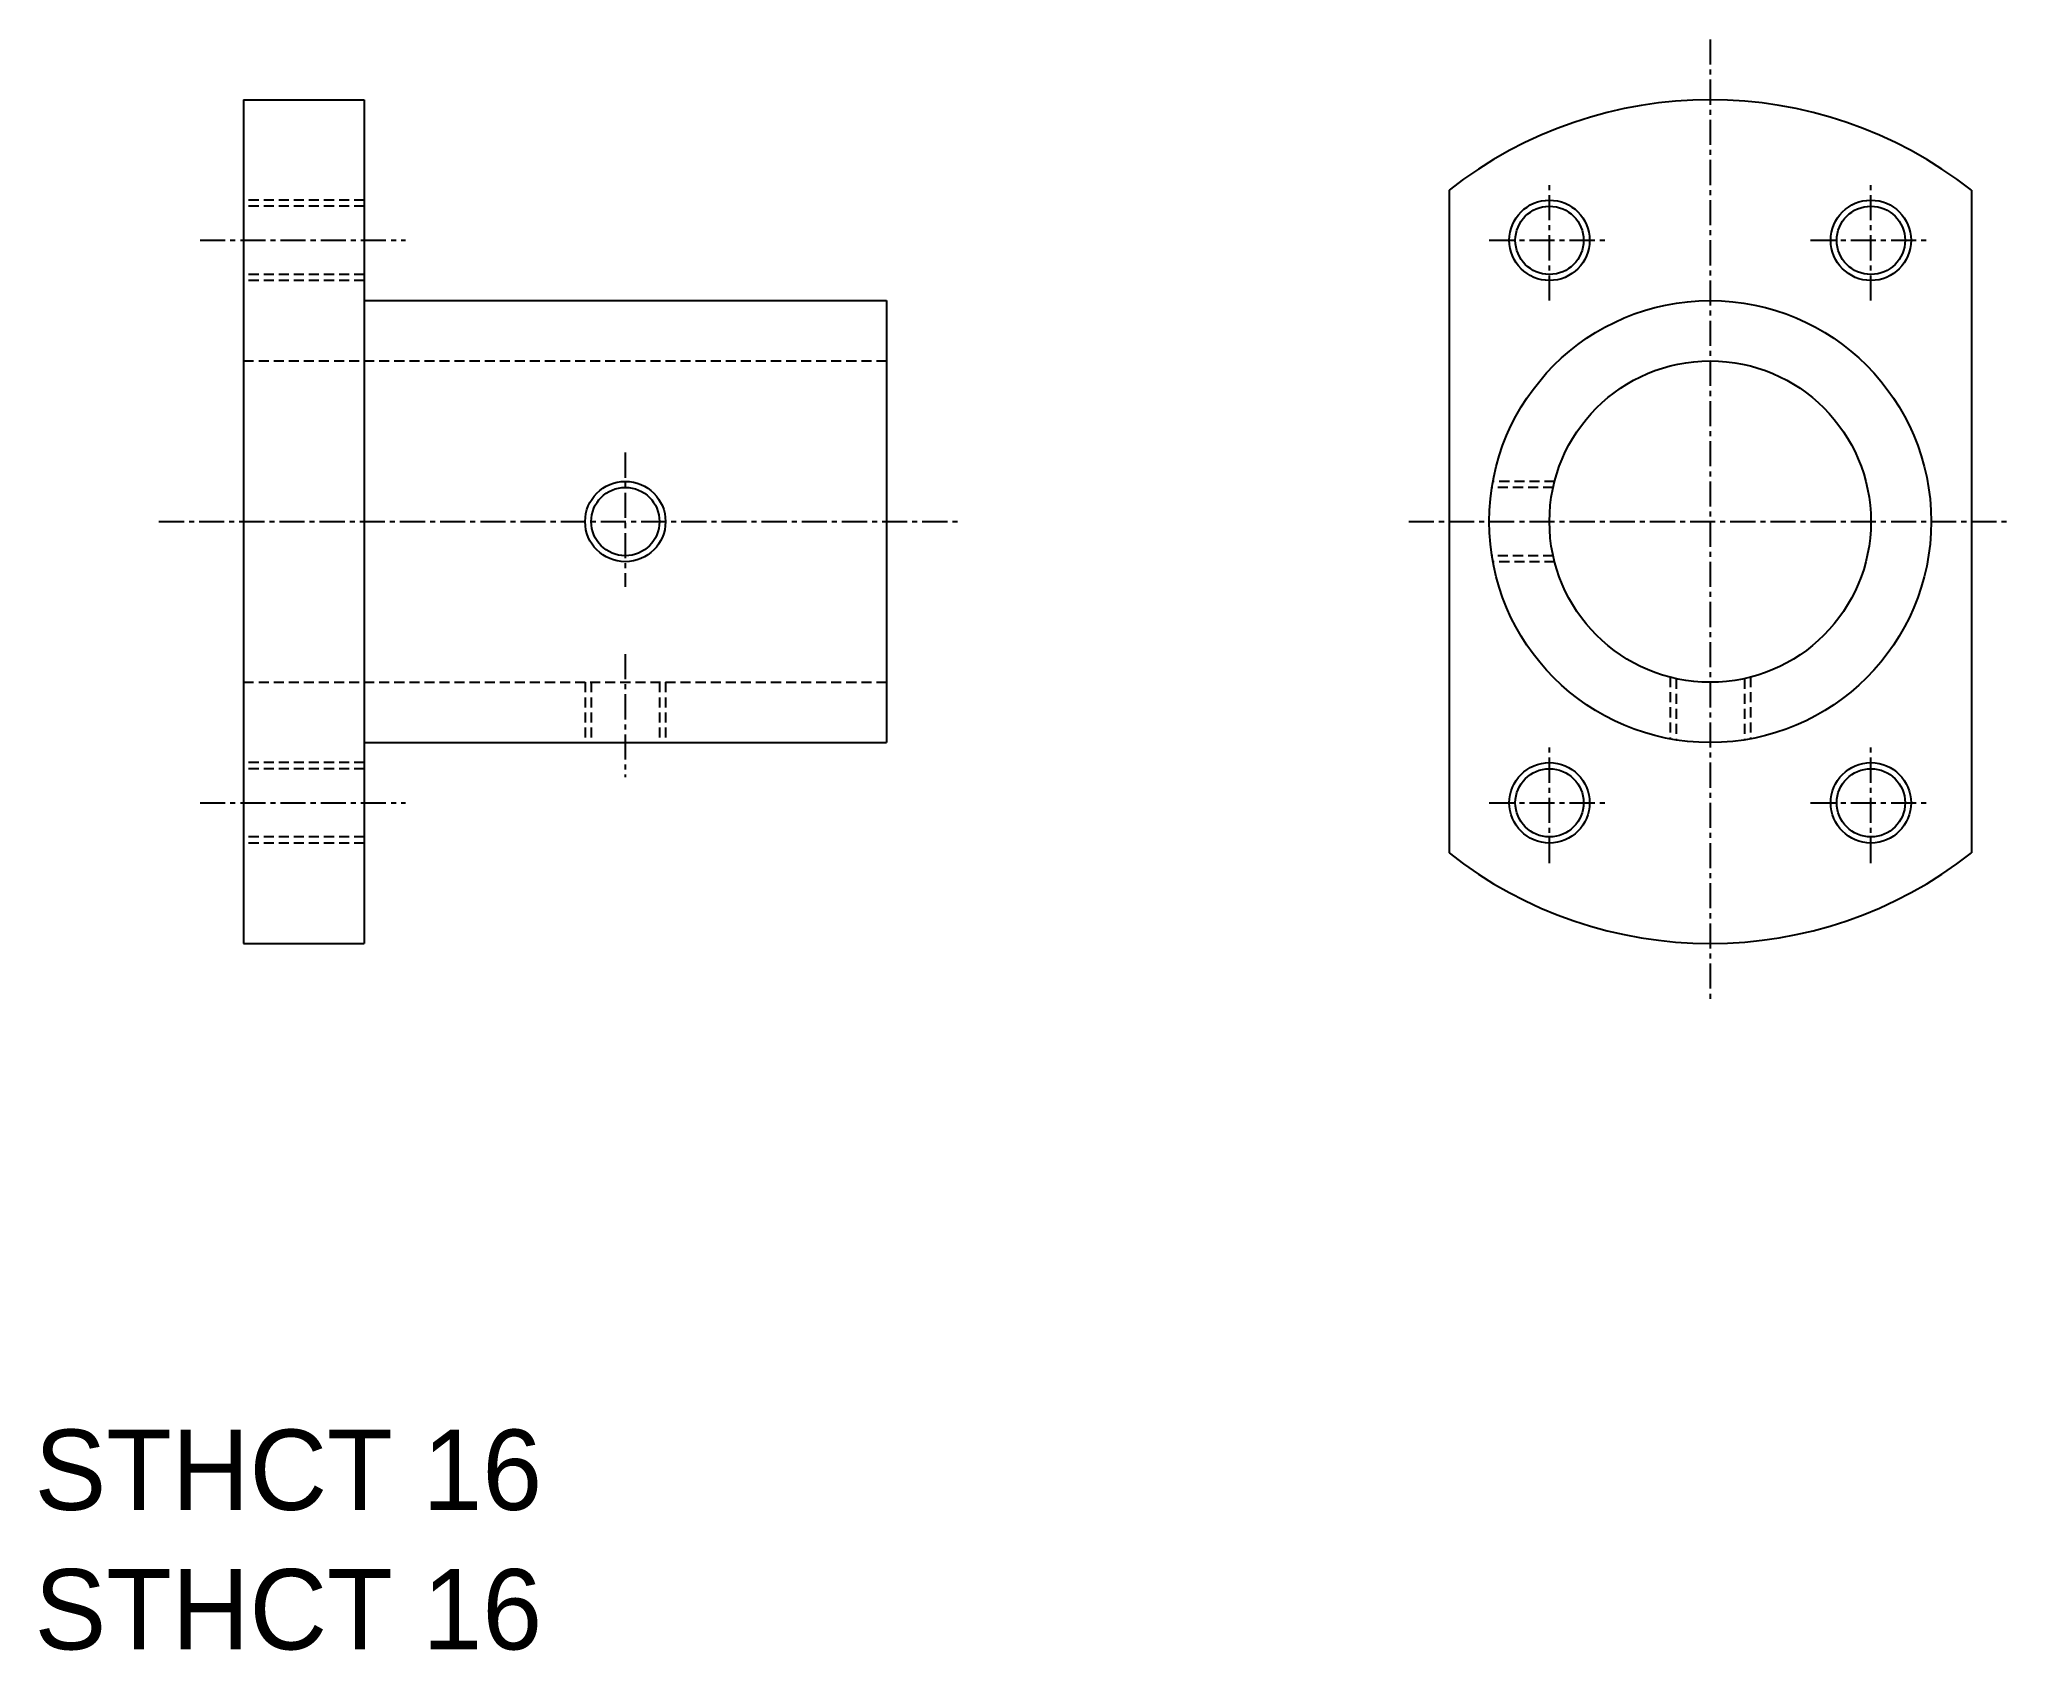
# Model space of a CAD drawing. Extents: x 1158.4 to 1256.5, y -935.4 to -855.2.
import ezdxf

# ---------------------------------------------------------------- set-up
doc = ezdxf.new("R2010")
doc.units = 0
doc.linetypes.add('CENTER', pattern=[2, 1.25, -0.25, 0.25, -0.25])
doc.linetypes.add('DASHED', pattern=[0.75, 0.5, -0.25])
doc.layers.get('0').update_dxf_attribs({"linetype": 'CONTINUOUS'})
doc.layers.add('CENTER', color=1, linetype='CENTER')

msp = doc.modelspace()

# ---------------------------------------------------------------- linework, layer by layer
at = {"color": 7, "linetype": 'CONTINUOUS'}
for p, q in [((1168.527, -858.204), (1168.527, -900.204)), ((1168.527, -858.204), (1174.527, -858.204)), ((1174.527, -858.204), (1174.527, -900.204)), ((1228.527, -862.712), (1228.527, -895.697)), ((1254.527, -862.712), (1254.527, -895.697)), ((1168.527, -868.704), (1168.527, -868.704)), ((1174.527, -868.204), (1200.527, -868.204)), ((1200.527, -868.204), (1200.527, -890.204)), ((1174.527, -890.204), (1200.527, -890.204)), ((1168.527, -900.204), (1174.527, -900.204))]:
    msp.add_line(p, q, dxfattribs=at)
at = {"color": 3, "linetype": 'DASHED'}
for p, q in [((1174.527, -863.204), (1168.527, -863.204)), ((1174.527, -863.504), (1168.527, -863.504)), ((1174.527, -866.904), (1168.527, -866.904)), ((1174.527, -867.204), (1168.527, -867.204)), ((1168.527, -871.204), (1200.527, -871.204)), ((1233.71, -877.504), (1230.66, -877.504)), ((1233.781, -877.204), (1230.711, -877.204)), ((1233.71, -880.904), (1230.66, -880.904)), ((1233.781, -881.204), (1230.711, -881.204)), ((1168.527, -887.204), (1200.527, -887.204)), ((1185.527, -887.204), (1185.527, -890.204)), ((1185.827, -887.204), (1185.827, -890.204)), ((1189.227, -887.204), (1189.227, -890.204)), ((1189.527, -887.204), (1189.527, -890.204)), ((1239.527, -886.95), (1239.527, -890.021)), ((1239.827, -887.022), (1239.827, -890.072)), ((1243.227, -887.022), (1243.227, -890.072)), ((1243.527, -886.95), (1243.527, -890.021)), ((1174.527, -891.204), (1168.527, -891.204)), ((1174.527, -891.504), (1168.527, -891.504)), ((1174.527, -894.904), (1168.527, -894.904)), ((1174.527, -895.204), (1168.527, -895.204))]:
    msp.add_line(p, q, dxfattribs=at)
at = {"color": 3, "linetype": 'CONTINUOUS'}
for centre in [(1233.527, -865.204), (1249.527, -865.204), (1187.527, -879.204), (1233.527, -893.204), (1249.527, -893.204)]:
    msp.add_circle(centre, 2, dxfattribs=at)
at = {"color": 7, "linetype": 'CONTINUOUS'}
for centre, radius in [((1233.527, -865.204), 1.7), ((1249.527, -865.204), 1.7), ((1241.527, -879.204), 11), ((1241.527, -879.204), 8), ((1187.527, -879.204), 1.7), ((1233.527, -893.204), 1.7), ((1249.527, -893.204), 1.7)]:
    msp.add_circle(centre, radius, dxfattribs=at)
for start, end in [(51.75338, 128.24662), (231.75338, 308.24662)]:
    msp.add_arc((1241.527, -879.204), 21, start, end, dxfattribs=at)
at = {"layer": 'CENTER', "color": 1, "linetype": 'CENTER'}
for p, q in [((1241.527, -855.204), (1241.527, -903.204)), ((1233.527, -868.204), (1233.527, -862.204)), ((1249.527, -868.204), (1249.527, -862.204)), ((1166.364, -865.204), (1176.583, -865.204)), ((1230.527, -865.204), (1236.527, -865.204)), ((1246.527, -865.204), (1252.527, -865.204)), ((1187.527, -875.774), (1187.527, -882.456)), ((1164.31, -879.204), (1204.263, -879.204)), ((1226.527, -879.204), (1256.527, -879.204)), ((1187.527, -885.8), (1187.527, -891.925)), ((1233.527, -896.204), (1233.527, -890.204)), ((1249.527, -896.204), (1249.527, -890.204)), ((1166.364, -893.204), (1176.583, -893.204)), ((1230.527, -893.204), (1236.527, -893.204)), ((1246.527, -893.204), (1252.527, -893.204))]:
    msp.add_line(p, q, dxfattribs=at)

# ---------------------------------------------------------------- texts
at = {"color": 7, "linetype": 'CONTINUOUS'}
for p in [(1158.121, -928.402), (1158.121, -935.346)]:
    msp.add_text('STHCT 16', height=4, dxfattribs=at).set_placement(p)

doc.saveas('drawing.dxf')
